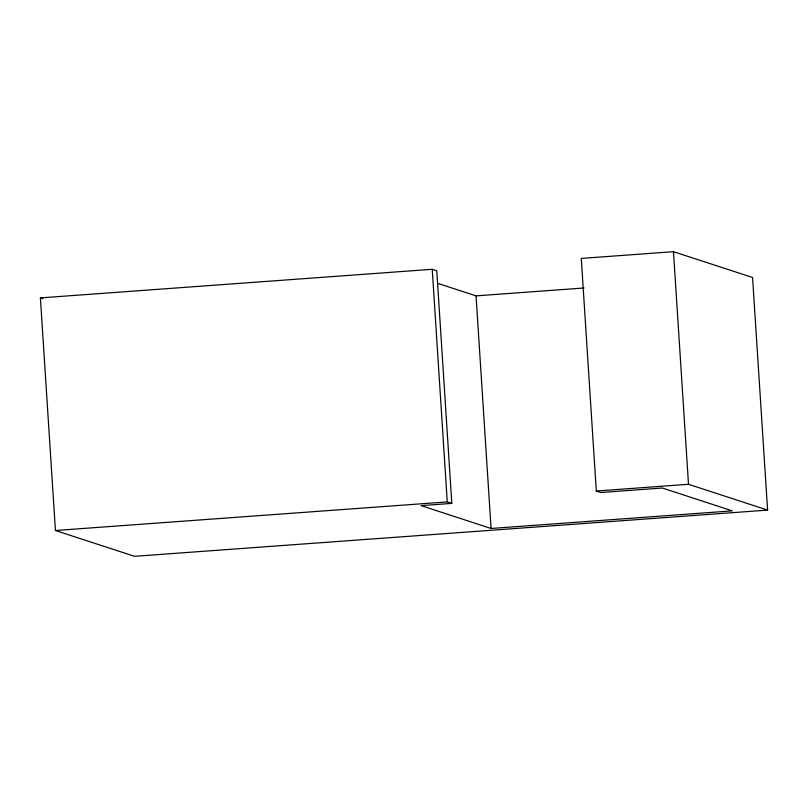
<?xml version="1.0" encoding="UTF-8"?>
<svg xmlns="http://www.w3.org/2000/svg" width="808" height="808" viewBox="0 0 808 808"><rect width="100%" height="100%" fill="white"/><g stroke="black" fill="none" stroke-linecap="round" stroke-linejoin="round"><path stroke-width="1.21" d="M40.4 297.899L432.229 269.296L436.774 270.781L451.813 503.384L421.079 505.626L491.082 528.472L732.321 510.858L662.328 488.012L600.859 492.506L596.314 491.022L581.275 258.419L673.468 251.682L752.561 277.498L767.6 510.101L134.532 556.318L55.439 530.503L40.4 297.899L42.794 298.677M438.077 283.477L476.043 295.869L584.093 287.981M55.439 530.503L447.268 501.899L451.813 503.384M596.314 491.022L688.507 484.285L767.6 510.101M673.468 251.682L688.507 484.285M476.043 295.869L491.082 528.472M432.229 269.296L447.268 501.899"/></g></svg>
